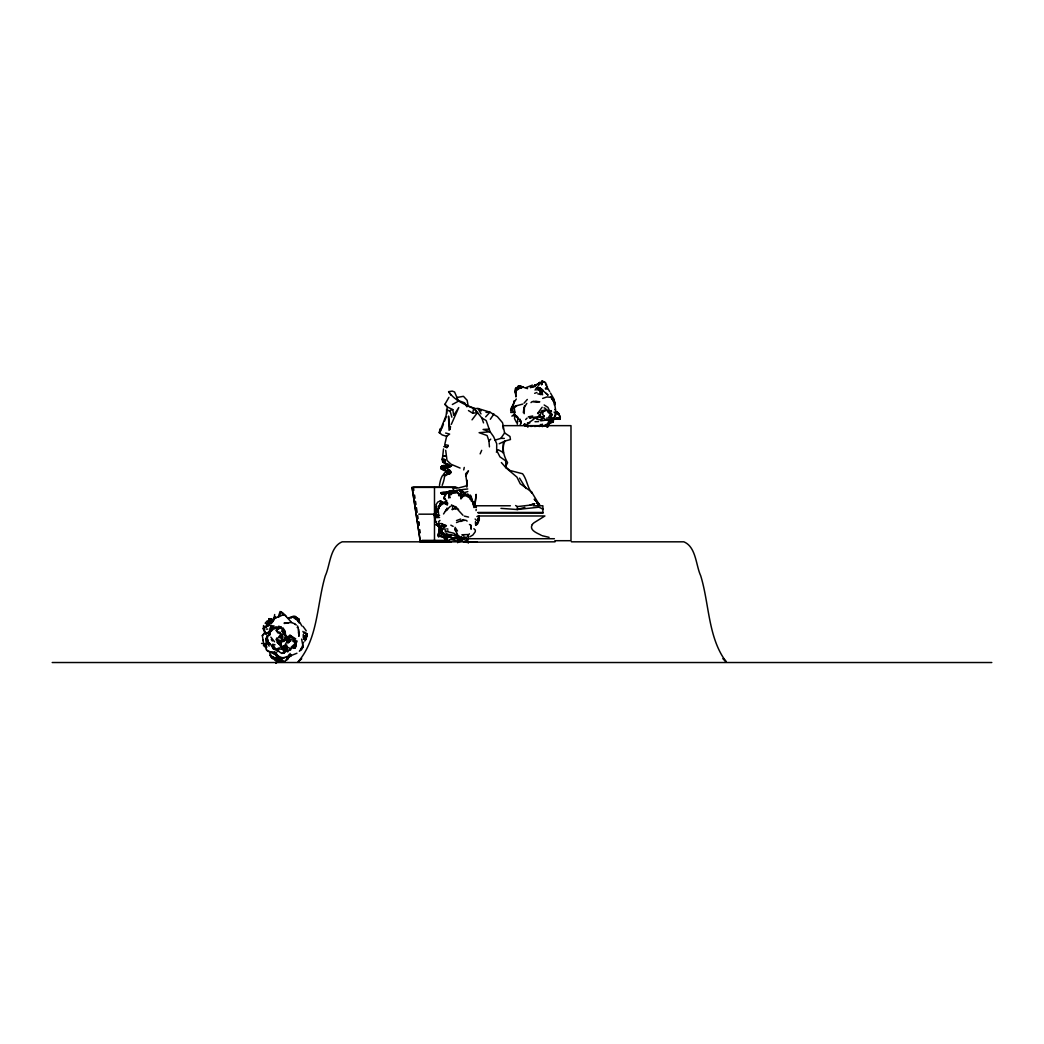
<?xml version="1.0" encoding="UTF-8"?>
<svg xmlns="http://www.w3.org/2000/svg" width="1044" height="1044" viewBox="0 0 1044 1044"><rect width="100%" height="100%" fill="white"/><g stroke="black" fill="none" stroke-linecap="round" stroke-linejoin="round"><path stroke-width="1.5" d="M434.487 541.953L434.487 487.391M446.806 465.467C445.905 464.854 449.429 468.182 445.879 467.007M475.072 504.448L476.155 494.36L474.694 506.536M551.623 420.393L556.609 418.487L559.949 419.323L560.328 417.078L558.684 413.515L556.204 411.453L557.613 412.785L554.755 412.928M269.783 632.703L270.057 634.504L268.856 635.274L268.947 633.173L275.786 626.87C280.301 626.791 284.895 630.224 285.377 634.439L285.221 637.519L286.8 640.742L287.57 640.664L287.544 637.218L293.782 638.445L295.556 641.081L296.313 646.223L294.813 648.115L291.185 647.241L295.1 643.574L293.09 639.894L290.663 639.711L289.188 641.368L286.878 641.76L285.39 644.279L285.691 649.681L283.12 650.556M269.652 651.43L270.135 655.436L272.849 658.673M459.986 538.299L459.765 537.229L459.021 541.379L457.442 539.578L457.951 536.407L457.22 537.477M275.407 652.435L270.448 652.369L266.116 649.616L266.755 639.907M449.481 471.536C445.932 474.459 449.546 467.086 449.572 471.327M518.033 386.084L519.599 385.993L515.305 388.799L515.619 393.17L515.671 388.068L517.589 387.298L519.351 388.277M436.092 513.374L436.47 507.084L435.322 506.497L435.779 507.906M446.884 538.417L438.349 535.755L438.976 530.065M276.973 658.868L271.636 656.467L276.973 658.868L276.986 657.746L279.335 657.864M455.719 490.993L456.489 491.881L452.443 490.302L455.719 490.993L454.832 492.181M299.21 620.736L299.171 622.72L299.132 619.457L298.206 620.567L299.21 620.736L299.171 622.72L297.801 621.115L299.915 622.433L301.833 625.917M448.659 472.397C446.832 468.652 455.262 472.384 448.398 473.571M555.565 415.93L555.604 413.398M452.718 505.4L452.678 507.267L451.504 504.852M471.431 498.105L471.692 499.658L470.022 499.293L471.405 499.463L471.353 497.074L470.426 497.962L471.431 498.105L474.054 507.567M303.034 646.588L301.651 639.098M286.722 644.944L287.139 650.595L284.033 653.074L281.619 653.44M466.485 485.134L467.268 483.307M268.673 634.909L268.804 632.246L268.856 635.274L268.947 633.173M447.785 474.015C447.145 474.876 448.046 471.862 446.989 473.31C451.06 477.095 448.528 467.816 446.91 473.102M542.032 382.874L542.188 380.982L541.51 382.822M514.588 416.112L514.64 414.559M269.965 622.25L268.908 618.661L274.089 619.966M448.724 495.417L448.868 498.066L448.92 494.151L449.716 493.942M478.269 520.408L477.669 521.165M263.871 626.726L263.44 628.984L263.545 625.578M285.691 649.681L285.417 645.844M521.008 422.898L520.173 420.628L521.008 422.898L520.212 425.104M446.819 500.82L444.339 499.006L444.078 497.362L446.78 493.173M457.82 493.394L460.587 495.039L461.605 490.21L459.999 491.541L459.517 490.328L461.004 489.845L461.761 490.967L461.07 491.567M440.907 530.365L441.025 527.481L440.542 529.817L441.951 532.127L441.834 530.417L440.542 529.817L441.077 531.37L441.168 529.504L445.057 528.838L445.397 531.892L447.941 530.848M297.201 627.405L298.219 628.123L298.923 636.318L298.597 632.233M444.144 470.126C443.791 465.48 453.709 471.249 449.338 472.854M546.73 426.905L550.658 421.058L553.32 421.789L553.359 420.784L551.428 416.726L550.501 417.809L546.521 418.174M466.864 487.17L467.203 480.292M287.857 657.903L289.684 656.245L284.386 661.818L281.475 662.288L273.841 652.539L279.244 656.82L277.312 655.097M440.999 502.79L441.038 501.968L442.395 502.229L439.772 504.526L442.395 502.229M556.596 418.696L554.325 419.401M444.796 468.378L444.091 470.518L447.119 471.679L447.954 469.304L446.806 471.431L448.267 472.397M517.289 424.229L517.902 417.483M445.41 465.702C447.028 465.676 442.238 464.554 441.012 466.994C440.999 472.958 445.54 466.055 443.569 468.404M560.315 418.109L559.649 415.903M279.205 644.044L280.392 640.298M266.364 627.327L268.817 621.493L267.303 620.841L265.737 622.589M269.287 620.88L268.765 619.014M447.745 474.133C450.147 471.392 441.912 471.966 444.261 475.085C445.84 477.565 449.272 471.744 447.589 474.198M541.588 384.923L541.666 383.866M263.78 628.449L263.44 628.984M447.98 470.7L447.928 469.578L447.197 471.262M304.796 641.094L306.049 638.693M462.688 494.243L460.365 493.708L461.5 491.868L459.517 490.328C461.67 492.951 458.512 489.466 459.843 491.176L462.753 492.416M450.382 465.898L449.886 466.916L447.25 467.281M271.31 623.764L274.833 616.586L274.076 619.51L274.663 614.524M287.713 651.991L287.805 650.986L295.113 645.505L297.148 641.055M438.349 535.755L438.428 534.776M534.906 385.145L534.515 386.084L534.254 385.406L536.707 384.61M447.876 470.896L447.954 469.8M446.78 509.094L447.054 508.102L446.31 509.85L446.989 508.793L447.223 509.863M447.615 464.476L447.602 463.693M475.49 521.635L475.529 524.336L477.004 524.388L479.379 519.025L478.791 516.023L476.899 516.519M447.993 472.227C451.021 468.743 450.995 475.098 449.103 473.506M442.63 456.92L443.504 448.959M476.064 510.594L476.208 509.211M306.192 638.054L305.827 638.967L306.949 635.078M442.604 457.181C441.194 459.177 443.778 462.401 445.005 459.608M443.217 467.647C446.702 465.989 444.026 472.749 444.065 469.291M442.565 468.273C442.264 472.697 445.605 467.294 444.17 470.361M547.434 427.1L547.604 425.665M470.844 525.093L471.157 529.217L470.818 526.359M524.218 413.685L524.44 405.829M436.118 514L435.739 517.132L438.154 516.258L436.118 514L438.154 516.258M442.395 458.929C441.743 460.495 443.061 463.64 445.005 462.518M444.992 468.117L444.118 470.022M446.897 509.172L447.889 508.859M515.606 505.531L517.433 506.588L517.067 509.524L500.963 508.363M550.632 421.228L550.332 419.858L545.764 419.884L543.702 418.161L543.767 415.76L542.567 414.285L543.193 411.793L547.004 409.966L549.444 413.515L549.966 411.871L551.415 411.284L545.02 410.109L542.058 411.232L539.33 416.386L542.723 417.117L542.906 418.696L539.474 419.779L537.373 419.179L537.543 417.822L533.419 418.566L533.706 419.323L528.355 423.003L526.724 425.613L527.703 426.631L527.311 425.156M283.472 633.447L283.851 630.524L282.833 632.52L282.219 630.315L281.958 631.555M451.36 542.227L445.723 541.066L443.961 537.738L441.273 536.251L438.363 536.629L438.806 534.293M288.979 654.536L288.157 658.19L290.18 655.188L290.075 653.413M304.678 631.985L306.61 634.374L305.213 638.236L303.83 639.202M441.521 493.708L440.986 492.729L441.925 494.112L445.057 494.438M461.331 495.313L460.587 493.786L461.317 492.455M477.682 520.591L478.791 516.023M519.899 420.81L520.108 419.192M523.318 412.628L523.944 408.073M268.908 644.513L267.238 641.486L267.943 640.39M281.841 647.946L280.784 642.66M449.181 539.552L449.077 540.283L450.995 539.617L460.026 541.653L459.934 540.714L461.905 539.852L459.699 541.249M478.374 521.334L478.57 519.899L478.074 522.522L478.087 518.933L478.478 520.186M439.041 536.094L439.146 535.324L440.229 536.211M546.756 388.211L547.408 386.828L545.594 384.753M450.525 472.619L450.408 473.271M266.572 640.442L266.337 643.535L269.052 643.561L271.009 644.892L273.489 649.211L285.899 649.003M444.339 499.006L444.496 496.252M439.459 485.473C441.403 471.457 447.85 470.674 442.186 485.356M442.773 466.276C439.916 464.541 441.677 472.005 443.439 467.242C443.974 467.334 442.317 469.643 444.366 467.347M306.14 636.122L306.349 634.882L305.54 637.897L303.412 639.333M450.356 471.575L449.781 472.358M443.53 467.673L442.995 468.521M306.91 635.509L306.362 638.184M463.353 492.481L462.101 490.719L464.476 492.925L464.215 494.282L463.836 493.512M450.551 426.591L449.964 429.541L448.502 416.099L449.077 430.324M542.293 426.631L546.208 424.556L548.387 425.195L548.074 426.774L549.222 423.733M477.382 523.396L477.004 524.388L476.547 522.848L476.09 523.84L477.76 523.71L475.633 525.354M287.974 638.367L287.544 637.271L288.757 636.54L288.679 640.951M440.072 428.836L439.289 432.686L442.238 434.97L446.662 436.275L449.612 434.082L445.631 433.051M483.516 422.872L481.832 417.991L477.499 412.602L472.697 413.202L473.741 408.021C464.358 404.694 454.414 400.113 448.607 391.67L452.209 391.095L454.584 391.983L458.499 401.144L452.365 404.485M511.299 409.887L510.751 412.511L514.836 412.223L514.457 409.326L513.426 408.269L511.299 409.887L514.836 412.223L513.439 415.682M463.732 469.917L464.254 467.438M540.753 383.278L540.766 382.522L539.37 382.522L538.012 384.466M273.176 626.491L271.048 630.824L270.787 629.832L271.923 629.323L270.944 627.248L270.213 627.836L269.574 630.876L266.468 634.086L264.719 632.181L263.714 629.323L264.863 626.335L269.365 625.212L273.645 627.353M539.8 383.957L539.148 383.161L539.304 384.218L539.148 383.161L538.104 383.892L539.774 383.579L539.213 384.623M282.232 648.872L276.047 639.463M538.234 384.949L538.391 384.283M546.012 389.007L547.16 388.903L547.421 387.768L549.666 391.565M513.296 405.411L514.327 400.713L514.17 402.305L516.31 399.03M541.692 382.182L541.836 381.217L541.157 382.822L535.559 384.884M512.226 408.922L512.617 407.408L516.388 405.581M289.645 637.636L288.144 636.775L289.475 636.044M280.549 644.344L281.723 641.929L285.612 639.28L285.691 638.262L288.013 639.855L287.739 643.078M267.042 639.894L267.655 637.597M541.797 382.691L542.227 383.944L541.797 382.691L542.645 382.117M464.123 494.164L464.476 492.925L463.666 493.447M305.814 639.763L306.205 638.406M436.222 510.164L433.782 515.723M438.558 536.694L438.989 535.207L440.203 535.898M270.54 628.475L271.088 626.544L272.132 628.096M444.157 469.565L443.974 470.205L444.744 468.404L444.183 468.991M266.337 643.535L266.755 642.125L267.982 643.287M299.132 619.457L294.982 616.325L291.237 617.278L293.56 616.534L295.896 617.526L299.132 619.457L298.206 620.567M545.373 388.812L545.647 387.924M281.567 641.708L283.015 640.768L281.241 640.468L284.96 640.089L285.899 637.519L287.048 637.975M460.782 492.403L461.5 491.868L460.822 490.876L461.761 490.967L461.265 490.262L460.848 491.593L460.208 491.085M280.379 632.481L276.634 631.411L277.482 629.284M282.898 653.309L284.725 649.525M284.033 653.074L284.529 651.508M542.984 509.015L542.136 509.028M441.038 501.968L437.971 510.346M511.821 407.108L510.934 410.161M550.945 417.796L551.663 413.333M550.827 421.515L550.645 419.283L547.213 419.884M451.321 424.36L458.734 407.591L453.657 415.368L452.783 409.6L447.589 407.069L444.901 404.328L448.933 397.346M456.672 397.542L463.445 396.315L467.151 400.309L468.195 406.181L473.846 408.556L477.969 408.491L489.949 412.184L497.44 416.713L502.529 422.716L504.604 432.934L509.981 436.483L510.451 439.537L504.931 441.051C501.472 448.085 503.834 456.306 507.606 462.714L505.479 466.798L510.059 470.518L522.6 473.767C526.998 479.587 527.272 487.156 531.774 493.029L531.526 491.868L520.225 483.79L516.937 477.121L506.183 467.986L501.368 462.557M448.489 465.232L448.959 464.449M541.471 412.302L544.237 410.318M461.056 493.342L460.365 493.708M470.348 495.065L471.353 497.074L470.426 497.962M438.858 533.693L438.558 536.211M450.499 472.71L450.225 473.402M542.606 394.802L540.74 390.795L538.521 388.773L536.525 387.846L535.063 390.117M448.463 472.436L449.899 470.857L449.194 470.57M441.756 428.627L443.452 424.151M444.587 421.163L446.271 416.673M452.287 509.759L455.784 507.149L458.616 509.485M442.017 529.961L441.951 532.127L439.929 532.779L438.402 534.972M445.775 444.796L448.137 445.397L447.432 447.223L445.109 446.702L444.796 444.352L446.662 436.275M441.547 466.707L442.017 468.391M524.245 407.473L526.828 403.415M553.333 419.466L555.799 413.202L556.87 413.881M306.257 635.822L305.84 637.101L306.636 636.409M538.273 389.373L537.764 388.746L536.968 390.169M538.808 385.053L539.148 383.161M448.594 471.092L449.246 470.87M305.161 637.088L305.54 637.897L303.856 637.153L304.313 636.109L305.161 637.088L303.308 637.832L303.269 634.478M479.144 517.119L479.17 519.69M448.75 471.927L449.507 473.467L450.329 473.023M511.26 408.139L513.87 402.893M437.332 512.252L440.216 504.135L438.767 505.988M480.136 453.866L481.689 450.329M461.004 492.102L461.265 490.262M447.145 470.426L446.858 471.601M443.935 469.917L444.64 468.521M452.496 491.607L453.683 490.458L452.496 491.607L453.84 491.763L453.683 490.458M302.943 644.84L300.985 649.12L301.664 647.972M460.913 498.98L463.784 495.091L468.43 494.373M286.03 660.474L288.522 657.955M458.59 495.678L459.269 494.282L460.195 495.704L459.765 495.013M266.324 641.577L266.69 637.023L269.717 635.026L269.613 633.473L268.491 634.191M281.658 637.858L282.519 636.122M520.369 387.272L520.773 386.437L522.679 386.802L520.982 388.303L522.679 386.802L519.481 386.189L520.369 387.272L519.481 386.189M287.544 637.218L287.752 639.072M550.123 420.184L548.335 424.347L548.792 423.642L546.208 424.556L545.281 426.252L548.387 425.195M281.593 639.711L283.041 636.931M465.859 475.816L468.482 470.818L465.611 473.846L466.838 482.537M261.561 643.43L263.74 643.6M443.961 469.722L444.352 468.991M448.007 492.664L451.504 491.163L446.062 492.742M294.813 648.115L293.299 647.189M478.583 518.711L478.857 518.202M446.754 447.876L448.137 445.397M514.066 407.121L513.426 408.269L517.054 405.633L522.705 404.08M266.638 638.798L266.129 640.089L266.089 638.223M476.051 524.571L477.238 522.94M278.996 659.691L275.877 663.018L279.179 660.617M451.595 465.728L449.677 466.981L448.62 466.159M460.926 491.868L461.618 492.207M439.263 533.236L439.889 532.179M301.39 649.812L303.191 646.771L302.682 647.567M268.243 625.995L271.231 622.394M449.494 492.024L448.855 493.081L446.884 491.737L444.718 492.155M446.989 508.793L443.543 513.961M281.136 647.045L285.86 645.662L283.055 648.18L282.598 649.146L283.877 649.916M450.382 472.958L449.572 473.637L450.134 473.193M514.013 408.726L514.562 407.852M548.622 417.3L550.958 413.554M445.057 461.422L443.034 462.114L443.191 460.391M437.997 509.146L439.824 505.805L443.452 503.573M542.162 407.238L537.608 413.515L539.97 412.119M444.613 470.022L444.522 470.126M442.069 466.955L441.481 469.03L443.556 468.417M272.628 621.95L273.176 621.102L269.078 621.441M303.099 643.13L303.687 642.204M460.169 541.027L460.743 540.139M436 510.294L436.47 507.084M471.353 497.074L465.781 494.791L464.436 494.856L463.458 496.344L465.441 494.36L460.652 497.884L462.466 497.166M437.906 512.369L437.736 510.934M286.395 616.521L281.606 612.162L278.265 617.121L275.668 617.409L274.559 616.495M451.426 466.068L449.507 466.029L451.204 465.794M490.328 419.27L493.903 413.959M513.439 407.799L511.952 408.087L510.633 410.044L512.33 409.914M448.933 471.653L448.685 472.541M279.1 636.592L280.405 634.687L282.337 635.574M281.358 641.029L282.024 640.089L283.329 641.46L285.521 640.168L285.899 637.519L286.356 639.085M267.538 623.203L268.634 621.611L267.381 621.741M494.869 440.19L500.859 438.363L504.604 432.934M267.434 640.899L268.099 639.946M265.163 631.985L262.318 635.6L263.232 640.899M285.991 647.123L285.038 648.481L285.56 650.034C283.315 646.406 287.374 652.343 286.604 647.933L285.991 647.123L286.682 646.471M278.069 643.456L279.27 642.973M286.735 657.811L287.844 656.232L284.373 657.563L279.648 657.72L284.386 661.818M435.961 504.709L437.88 501.968L440.868 500.807L439.602 501.603M461.122 495.156L461.5 493.708L460.365 495.548L461.122 495.156L461.135 495.952M467.334 536.59L469.369 533.797M300.254 650.529L302.943 646.875M437.684 516.232L439.589 515.41M532.283 524.532C528.708 530.339 537.634 533.184 541.392 535.337M441.194 430.115L439.289 432.686L446.075 415.59L447.341 407.029L444.901 404.328M527.311 399.447L524.049 403.141M448.254 491.854L441.925 494.112L440.986 492.729M472.032 419.845L477.499 412.602L473.741 408.021M269.73 632.299L268.921 634.034M287.752 638.236L288.353 637.453M496.357 452.104L498.158 449.755L503.521 452.6M276.621 630.093L279.688 628.24M269.3 620.632L271.714 619.066M515.253 390.391L519.599 385.993M281.606 612.162L280.066 611.523L278.265 617.121L282.546 615.007L282.741 612.867M443.074 461.07L443.674 461.944M283.994 639.998L288.34 639.019L289.553 640.455L288.901 636.448M299.367 651.247L301.912 648.22M279.766 660.565L275.877 663.018M540.857 419.701L544.276 415.708M552.354 414.742L551.715 415.486L547.93 407.369L544.172 404.981M445.344 511.26L450.434 506.262M457.611 542.723L459.099 541.014L465.311 538.691L467.32 540.061L463.406 541.758L466.642 542.397M268.817 621.493L270.174 621.859L267.551 625.369L267.982 623.803L267.786 624.638L265.111 623.137M534.606 426.487L539.552 425.861L540.936 424.36M485.656 416.882L489.949 412.184L486.008 412.38M517.889 388.72L519.729 386.698M445.018 455.797L443.126 455.967M279.126 640.207L277.26 642.452L278.735 642.504M478.909 519.246L479.079 517.628M541.392 383.031L542.058 382.326M306.597 635.248L306.962 634.113L305.814 633.408M281.267 635.979L276.451 638.876M262.318 635.6L263.884 634.021M525.654 419.531L527.089 418.083M526.476 426.37L524.506 425.521L528.16 426.565L525.51 424.49L523.749 425.299L524.558 423.707M474.563 506.523L476.221 506.209L476.364 507.24M454.114 490.589L453.096 490.732L453.801 490.119M282.546 615.007L284.386 614.577L290.728 621.493M271.218 657.315L271.075 655.776L276.908 659.691L276.295 660.33L277.795 659.09M287.948 658.96L287.27 659.625L286.826 658.816M442.447 459.438L443.165 458.995M292.203 616.612L291.145 617.891L293.22 616.456L292.203 616.612L297.54 620.449M489.44 446.858L488.931 440.881L490.745 439.132M277.495 662.196L281.502 659.73L280.144 659.795M456.502 522.561L462.361 520.251L460.73 521.517L463.719 519.547M447.119 541.666L448.085 540.74L445.383 538.587L447.237 538.861L444.118 536.525M445.397 525.471L443.269 527.703L443.008 526.333L444.144 526.685L443.165 524.401L442.434 524.232L441.795 526.32L441.142 525.745L438.689 526.828L436.562 524.466L435.935 524.936L437.097 523.736L441.599 523.566L445.879 526.489M438.349 521.935L439.968 520.408M474.955 506.927C478.609 507.867 468.364 496.813 473.963 502.608L475.92 507.24M520.108 387.872L515.018 391.578M531.004 402.619L531.918 401.77L539.761 401.796L535.729 401.353M277.391 642.582L277.547 641.668L279.283 644.226M291.08 654.588L289.123 656.376L296.927 653.231M277.221 629.884L279.322 627.979M539.552 425.861L542.528 424.19M445.814 463.275L448.568 464.776M553.32 421.789L552.72 421.698M280.001 660.708L277.613 661.818M298.31 661.583L301.572 658.764L298.31 661.583C318.198 638.262 316.828 604.058 325.31 575.766C330.191 565.313 329.852 546.847 342.171 541.823L477.043 541.823M438.702 506.992L440.477 505.466M444.105 461.565L444.744 461.683M438.323 534.476L439.119 533.81L438.297 533.628M441.951 528.642L440.542 529.817L441.168 529.504M542.123 411.754L542.919 410.357L543.467 411.179M285.547 633.147L283.681 634.687L277.456 632.69M548.035 422.285L553.385 418.005M266.103 647.619L266.886 646.993L266.076 647.071M452.013 509.133L456.606 508.337L462.949 515.24M536.981 384.714L539.239 383.096M548.178 412.524L550.932 410.631L549.966 411.871M557.901 414.09L558.684 413.515L557.901 414.09L559.388 415.29M464.097 538.952L466.25 537.373M548.439 422.951L549.836 421.959M513.779 415.355L515.305 415.29L515.331 414.429L511.834 416.112M541.131 416.399L529.347 417.848L530.887 417.783M287.204 657.877L291.289 655.841M274.572 628.762L275.72 628.031M295.047 647.685L293.586 647.998M274.663 651.887L273.437 652.63L269.261 651.9M441.808 466.224L440.999 467.347L441.834 466.211M449.064 471.575L449.964 471.523L449.298 471.236M280.993 660.004L281.475 662.288L280.849 659.273L280.105 659.612L275.538 654.131M539.644 393.275L540.779 392.622L541.379 393.405L540.596 394.019L539.644 393.275L541.379 393.405L541.601 392.283L541.131 394.632L537.79 393.849M456.593 538.587L451.882 538.195L452.809 538.9M469.774 536.799L472.815 535.063L475.268 531.748L475.333 530.117L473.885 528.695M278.996 659.534L277.573 660.421L270.644 656.18M264.249 628.07L263.362 628.566L264.602 630.746L264.106 629.271M444.222 459.986C445.188 459.386 443.021 464.228 445.149 463.275M549.131 423.838L552.772 422.102M278.944 628.214L281.162 627.013M284.151 638.536L285.599 638.093M274.559 659.978L276.738 661.152L280.562 659.103M521.047 420.849L519.325 421.411M269.039 643.561L267.068 642.099L267.695 641.786M274.272 628.449L275.72 627.705M544.707 426.37L546.717 425.352M538.652 387.663L539.931 388.185L538.639 388.786L539.931 388.185L541.797 389.399L541.04 389.047M279.205 627.457L276.843 629.441L276.608 628.083M446.493 531.487L453.84 533.236L456.593 535.311L456.802 534.319L457.598 536.681M499.215 443.765L504.931 441.051M280.105 659.612L280.849 659.273M450.812 466.107L450.199 466.342M465.781 494.791L467.203 494.151L471.275 496.735M276.112 660.186L276.712 659.912L275.694 660.317L276.712 659.912L272.458 657.837L270.683 655.384M285.377 645.179L282.976 646.236L282.663 647.528L283.759 647.032M539.213 426.539L542.162 425.234M288.679 617.748L291.563 617.239L288.418 618.218M449.442 495.234L451.543 494.347M554.064 412.184L557.405 412.223M279.387 647.815L277.678 648.52L277.965 649.877M526.124 387.572L532.401 385.106M541.758 381.582L542.475 381.295M444.757 494.334L445.501 494.034M456.476 492.846L451.178 493.486M291.498 622.341L284.281 623.464M449.403 492.416L451.504 491.163M444.144 492.768L441.521 493.329M534.659 393.327L536.929 392.492M456.502 520.564L460.678 519.038M533.889 386.306L530.326 387.572L535.05 386.476M542.645 398.416L546.952 396.929L549.81 397.229M478.035 518.803L479.183 518.411M435.452 519.638L434.552 517.707L436.118 517.172M461.2 540.57L462.414 540.322M451.347 491.032L452.235 490.732M290.597 650.086L284.072 651.456M452.783 409.6L449.977 410.475L451.843 417.182M529.908 505.166L534.58 503.717L529.908 505.166L517.433 506.588M452.809 491.045L453.631 490.797M463.653 492.846L467.816 491.58M459.986 537.817L466.016 538.208L467.79 539.97L468.273 543.128M524.858 507.384L517.067 509.524L538.848 507.201L541.601 508.415M466.981 485.734L458.473 487.966L452.613 488.083M560.328 417.078L554.677 418.84L554.925 417.156M274.898 649.59L276.255 649.251M282.572 640.899L285.521 640.168L284.803 639.15M282.219 658.242L285.038 657.576M267.512 632.612L265.554 633.056M449.977 466.263L450.721 466.146M467.934 534.554L461.931 534.763L464.175 536.394M527.925 426.513L528.799 426.448M268.765 622.159L270.174 621.859M530.861 426.487L533.066 426.017M441.495 536.016L444.835 536.459L443.831 533.34L441.077 531.409M448.502 464.567L445.383 465.154L445.657 467.79L443.374 468.064L442.721 465.989L444.235 466.42M541.497 411.858L542.241 411.714M474.42 507.136L475.359 506.94M528.342 416.817L532.701 416.008M459.999 491.541L461.5 491.907M444.366 498.758L445.227 498.601M460.587 495.039L461.461 495.639M540.727 420.862L546.195 420.079M467.738 488.944L456.071 490.367M271.936 625.93L274.22 626.074M289.11 638.876L288.366 638.98L290.493 641.368M458.968 540.244L460.065 540.087L458.89 539.383M293.56 616.534L295.556 616.652L296.209 618.661M454.44 537.295L457.259 536.903M454.766 508.519L456.606 508.337M462.623 520.604L465.754 520.199L467.138 521.087M444.118 492.298L441.129 492.585L444.078 494.008M445.853 467.373L445.436 466.407M450.917 466.42L449.507 466.029M557.131 417.835L558.892 417.639L559.949 419.323L556.609 418.487M453.683 537.947L451.034 537.516M443.308 502.399L444.352 502.308M283.107 662.183L284.203 661.596M444.157 524.923L446.44 525.641M488.931 440.881L487.104 435.531L479.118 432.686L490.132 431.772L489.179 429.11L483.098 429.462L490.132 431.772L493.59 436.653L496.709 443.726L496.67 450.408L499.945 456.841L505.609 460.809L506.183 467.986M445.005 456.15L443.439 456.032M439.563 517.472L434.552 517.707M535.011 421.724L538.56 421.567M437.775 526.124L439.733 526.202M284.268 622.85L288.457 622.746M527.429 422.951L529.83 422.911M449.755 466.133L450.538 466.172M271.035 652.617L272.601 652.604M455.562 487.183L413.398 487.183L413.842 490.328M446.271 541.953L420.406 541.953L412.041 487.391L456.907 487.391M474.642 505.779L510.385 505.779M533.132 505.779L542.88 505.779L542.88 512.46L477.891 512.46M478.152 512.917L543.232 513.009M418.801 514.17L434.487 514.17M478.269 515.971L544.903 515.971L533.928 522.809A17.604 12.45 -90 0 0 532.27 524.519M451.765 538.717L455.014 538.717M468.051 538.717L554.39 538.717M422.063 540.505L445.292 540.505M421.776 540.622L445.71 540.622M554.847 540.701L570.99 540.701L570.99 425.652L503.182 425.652L503.182 428.888M571.446 541.823L683.846 541.823C696.165 546.847 695.826 565.313 700.707 575.766C709.346 603.797 707.923 637.297 725.998 661.583L723.179 658.764L725.998 661.583M468.965 542.201L555.056 541.823M52.2 662.522L991.8 662.522M549.079 537.321L542.097 535.702M500.859 438.363L504.304 438.402M306.323 637.023L305.644 635.535M266.116 629.075L267.747 629.114M281.541 648.141L284.79 649.329L281.945 647.841M546.56 387.389L547.317 387.415M272.314 656.976L271.584 656.937L272.497 658.268M283.159 649.185L286.408 649.929M447.641 538.025L443.256 536.799M442.526 534.228L440.033 533.706L439.407 530.078M468.56 517.067L464.371 516.127M524.623 424.412L525.51 424.49M279.74 640.794L276.817 639.28M264.837 627.353L266.024 627.483M533.106 401.261L537.386 401.744M471.079 500.846L472.358 500.989M443.791 446.571L446.401 446.858M274.194 652.552L276.882 652.891M443.543 525.132L444.966 525.315M444.313 455.876L445.018 456.006L443.047 455.732M441.299 501.381L447.38 505.087M292.894 641.381L293.56 641.473M541.379 411.14L542.058 411.232M557.326 413.189L558.566 413.75L558.266 413.032M517.524 416.7L514.809 415.134L514.562 418.67L516.623 422.65M448.985 470.674L449.729 470.818M278.8 656.519L281.462 657.537M455.536 535.624L449.533 534.476L451.465 535.872L446.075 533.432L451.804 538.391M290.402 622.172L294.904 623.855M275.016 644.814L272.588 644.292L275.355 648.402M552.106 420.51L553.359 420.784M276.908 659.691L272.34 658.346M446.793 528.851L447.954 529.112M446.506 540.309L448.476 541.732M541.105 388.577L539.552 388.342M283.329 641.46L281.658 640.585M266.39 647.097L264.054 644.748L262.905 639.789M452.652 505.831L455.928 506.797M278.774 650.986L276.856 650.425L276.96 651.104M538.156 416.386L540.192 417.013L539.33 416.386M274.285 649.224L275.864 649.72L273.15 647.959L275.016 649.342L271.897 645.492M275.694 660.317L276.738 661.152M278.631 626.217L280.94 626.974M284.999 635.535L285.73 635.783L285.377 634.439M454.975 508.258L455.941 508.859M275.812 655.671L279.44 656.911M468.051 496.187L470.661 497.101M469.435 524.493L470.439 524.858L471.262 528.212M272.458 657.837L277.208 659.534M457.481 400.217L464.593 402.788L466.89 406.808M270.853 618.909L271.897 619.275M541.732 389.647L548.087 395.128L545.842 393.183M461.344 537.203L463.301 537.934M536.525 387.846L540.74 390.795M267.068 642.099L268.308 642.569M545.464 382.678L543.976 382.104L545.464 382.678L546.704 385.053M514.144 415.107L513.387 414.82L515.971 415.825L514.144 415.107L519.651 419.688M436.862 514.301L439.25 515.227M284.386 614.577L283.25 614.12L283.707 615.242M460.078 468.051L451.008 464.254L447.002 460.43L445.697 450.342M539.356 390.025L538.652 389.712L540.779 391.5L538.547 389.999L539.8 390.756M306.688 634.608L306.962 634.113M287.4 647.163L291.132 648.911M447.328 467.073L446.936 465.311M469.774 497.949L464.436 494.856M443.087 492.35L443.948 492.755M270.135 655.436L272.745 657.472M295.83 618.701L298.427 619.94M538.769 389.986L541.484 391.461L542.436 393.993M458.929 495.287L459.856 495.743M544.015 407.786L545.816 408.661M444.118 459.047L445.109 460.456M459.765 537.229L460.574 537.647M536.133 425.822L537.125 426.343M450.094 411.44L446.558 409.535L446.767 413.776M450.851 525.171L453.161 526.411M294.826 624.155L296.339 624.964M536.394 418.631L537.373 419.179M538.913 414.899L539.8 415.395M447.85 503.821L444.94 502.06M281.619 653.348L277.9 650.869M537.543 386.737L540.74 388.603M481.832 417.991L486.204 420.536L489.179 429.11M288.353 637.114L290.558 641.133M541.366 389.06L542.671 389.869M468.469 410.566L472.697 413.202M447.759 535.742L450.956 537.764M439.85 528.747L441.56 529.843M295.713 638.863L289.71 635.104L291.955 636.905M539.983 382.926L539.37 382.522C541.04 384.322 542.084 380.16 541.94 382.939M527.572 388.642L520.773 386.437M525.706 425.247L527.598 426.578M543.271 381.308L544.903 382.469M445.866 501.472L447.563 502.699M540.257 505.426L536.746 502.856L538.143 504.591M279.361 637.114L280.471 638.184M481.219 410.905L477.969 408.491L481.01 413.894M288.144 636.775L288.836 637.571M271.832 621.754L268.908 618.661L271.375 619.379L271.858 620.841M461.187 496.226L456.815 491.359M444.17 474.694C445.984 476.495 443.348 473.454 444.587 474.759M440.346 532.753L441.364 533.575M446.884 491.737L448.241 492.846M443.948 526.019L445.083 526.933M265.933 647.541L263.519 645.57L263.897 643.887L264.628 644.2L265.933 647.541L263.897 643.887L264.054 644.748M445.109 475.464L444.366 474.511M446.414 535.024L449.103 537.386M274.768 617.356L275.981 618.205L275.003 618.426L274.702 616.9M439.981 532.505L441.442 533.823M266.925 650.464L268.008 651.443M539.082 503.808L534.202 499.215L539.252 504.67L531.526 491.868M267.186 638.824L267.799 641.734L270.305 644.135M554.782 409.483L555.656 410.305L554.468 402.827M272.38 652.526L274.389 654.51M520.995 421.854L520.173 420.628M475.137 519.025L476.416 520.33M303.008 626.348L306.27 630.837M267.76 641.603L269.221 643.104M448.463 492.442L449.064 493.734L453.84 491.763L453.435 490.993M448.607 391.67L451.125 395.271M542.201 390.26L542.645 390.756L542.567 389.947M474.968 506.457L472.828 503.378L472.906 501.942L473.963 502.608L472.906 501.942L473.089 502.96M473.846 408.556L476.638 411.662M444.835 536.459L442.251 533.575L443.831 533.34L446.662 536.512M263.506 629.375L265.894 633.786M276.399 630.341L277.065 631.124L276.699 630.028M550.841 396.642L553.477 401.418M286.878 639.411L289.149 640.416L289.305 642.23M473.819 505.179L475.855 506.575M270.866 637.166L274.546 641.76M550.54 396.72L553.999 401.94M304.313 636.109L304.992 637.192M298.127 618.479L299.054 619.692M550.932 410.631L551.415 411.284M283.342 629.871L282.454 628.658L287.035 638.223L286.93 636.266M449.807 470.505L450.303 471.249L450.003 470.57M550.475 393.04L554.051 399.226L554.86 404.602M271.27 639.489L272.314 641.016M282.82 627.718L285.286 631.359M455.04 527.324L457.52 531.018M447.759 492.716L449.298 494.947L448.92 494.151M302.917 631.411L304.195 633.473M519.52 478.1L525.993 488.501M439.146 535.324L439.563 536.016M552.367 398.769L552.981 399.865L552.028 397.908M455.576 530.535L454.675 528.877L459.256 537.934L459.151 535.963M476.547 522.848L477.212 524.232M436.327 505.661L436.823 506.653L435.583 506.979L435.674 508.324M478.557 522.039L477.878 519.142M465.546 537.203L466.016 538.208M268.125 643.822L269.143 646.145M458.577 493.747L459.086 494.947M527.246 424.021L527.52 424.686M445.618 465.559L445.566 465.598M554.299 404.942L554.325 403.623M288.757 636.54L289.136 637.584M435.126 519.729L436.275 522.913L436.209 521.608M464.476 492.925L465.441 495.626M297.553 625.956L298.101 627.522M444.848 502.438L445.397 504.043M276.647 638.132L276.999 639.163M306.571 633.317L306.858 634.217M264.719 632.181L265.215 633.878M450.042 496.905L450.238 497.662M515.906 396.89L515.423 392.139L516.023 396.342M295.83 640.651L296.209 642.086M270.892 654.966L271.323 656.793M554.873 404.315L554.207 400.348L554.742 403.95M418.774 521.922L419.244 525.015M414.559 495.039L415.029 498.184M415.499 501.329L415.982 504.474M416.452 507.619L417.169 512.33M417.639 515.475L418.122 518.62M418.592 521.765L419.075 524.897M419.779 529.621L420.262 532.766M412.08 487.391L420.314 541.953M468.064 536.355L468.43 538.926M438.115 509.994L438.611 513.504M276.634 631.411L276.412 629.741L276.503 630.654M284.79 638.523L284.96 640.089M298.623 629.362L299.041 633.656M550.684 410.644L550.775 411.61M535.402 384.753L535.52 386.189M438.819 527.494L438.937 529.726M289.175 637.753L289.279 639.894M266.598 637.767L266.703 640.481M288.601 642.034L288.614 642.752M289.005 636.448L289.031 637.231M461.226 536.564L461.252 537.725M439.146 522.992L439.159 526.828M266.938 635.574L266.938 638.028M503.182 443.478L503.182 453.2M305.448 638.55L305.031 639.515L305.448 638.55M476.221 506.209L475.568 506.562L476.221 506.209M460.195 490.419L459.869 491.319L461.004 489.845L460.195 490.419M289.149 640.416L288.131 640.259L289.149 640.416M449.481 491.346L448.502 491.398L450.421 491.398L449.481 491.346M442.434 468.665L441.769 468.169L442.46 468.639M542.319 390.834L541.614 390.665L542.319 390.834M441.899 469.265L441.207 468.639L441.912 469.278"/></g></svg>
